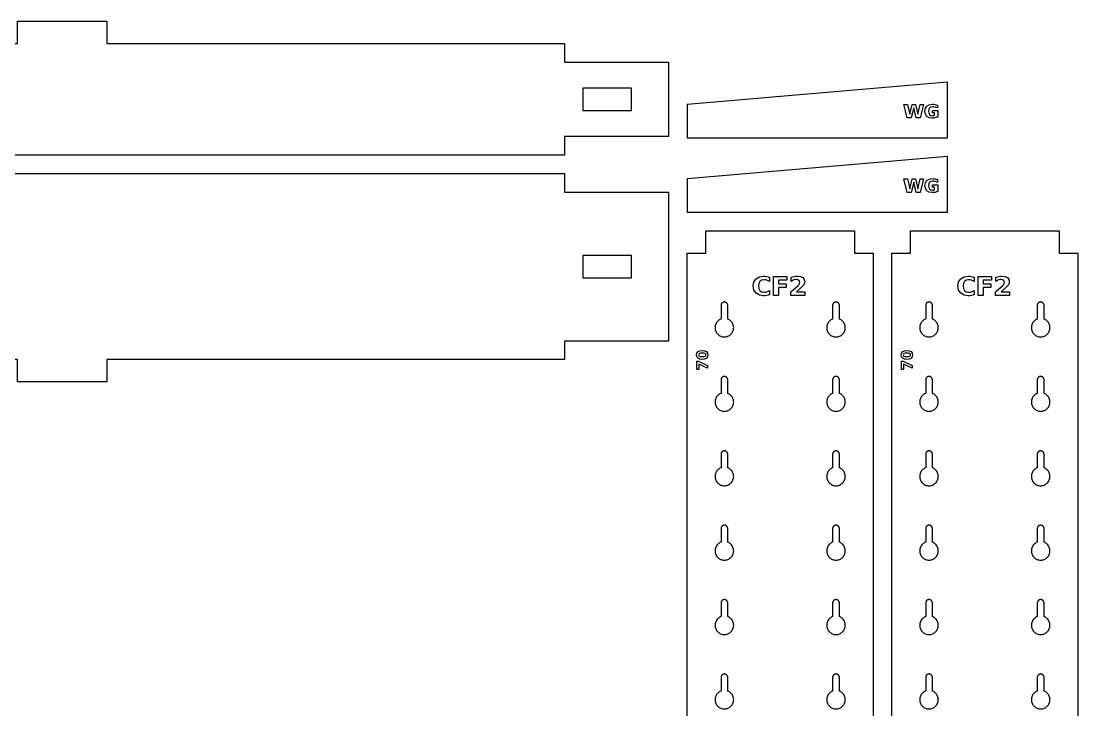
# Model space of a CAD drawing. Header units: millimetres. Extents: x 12 to 580, y 12 to 385.
# Drawn here: x 296.5 to 580.5, y 199.8 to 384.9 of the extents above; entities that cross this region are included whole.
import ezdxf

# ---------------------------------------------------------------- set-up
doc = ezdxf.new("R2010")
doc.units = ezdxf.units.MM
doc.layers.add('CUT', color=1, linetype='Continuous')
doc.layers.add('ENGRAVE', color=5, linetype='Continuous')

msp = doc.modelspace()

# ---------------------------------------------------------------- linework, layer by layer
at = {"layer": 'CUT', "color": 1}
for points in [[(75.5, 384.9), (99.5, 384.9), (99.5, 378.9), (185.5, 378.9), (185.5, 384.9), (209.5, 384.9), (209.5, 378.9), (295.5, 378.9), (295.5, 384.9), (319.5, 384.9), (319.5, 378.9), (442.5, 378.9), (442.5, 373.9), (470.5, 373.9), (470.5, 353.9), (442.5, 353.9), (442.5, 348.9), (12.5, 348.9), (12.5, 359.55), (19.93, 357.15), (19.93, 370.65), (12.5, 368.25), (12.5, 378.9), (75.5, 378.9)], [(447.5, 366.9), (447.5, 360.9), (460.5, 360.9), (460.5, 366.9)], [(475.5, 353.5), (545.5, 353.5), (545.5, 368.5), (475.5, 362.5)], [(475.5, 333.5), (545.5, 333.5), (545.5, 348.5), (475.5, 342.5)], [(442.5, 338.9), (470.5, 338.9), (470.5, 298.9), (442.5, 298.9), (442.5, 293.9), (319.5, 293.9), (319.5, 287.9), (295.5, 287.9), (295.5, 293.9), (209.5, 293.9), (209.5, 287.9), (185.5, 287.9), (185.5, 293.9), (99.5, 293.9), (99.5, 287.9), (75.5, 287.9), (75.5, 293.9), (12.5, 293.9), (12.5, 311.76), (24.88, 307.65), (24.88, 330.15), (12.5, 326.04), (12.5, 343.9), (442.5, 343.9)], [(480.5, 322.5), (480.5, 328.5), (520.5, 328.5), (520.5, 322.5), (525.5, 322.5), (525.5, 12.5), (506.24, 12.5), (509.5, 22.4), (491.5, 22.4), (494.76, 12.5), (475.5, 12.5), (475.5, 322.5)], [(535.5, 322.5), (535.5, 328.5), (575.5, 328.5), (575.5, 322.5), (580.5, 322.5), (580.5, 12.5), (561.24, 12.5), (564.5, 22.4), (546.5, 22.4), (549.76, 12.5), (530.5, 12.5), (530.5, 322.5)], [(447.5, 321.9), (447.5, 315.9), (460.5, 315.9), (460.5, 321.9)], [(487.27, 304.27), (487.09, 304.43), (486.89, 304.58), (486.68, 304.7), (486.46, 304.81), (486.4, 304.83), (486.4, 308.5), (486.4, 308.59), (486.38, 308.68), (486.36, 308.76), (486.33, 308.84), (486.29, 308.92), (486.25, 309), (486.2, 309.07), (486.14, 309.14), (486.07, 309.2), (486, 309.25), (485.92, 309.29), (485.84, 309.33), (485.76, 309.36), (485.68, 309.38), (485.59, 309.4), (485.5, 309.4), (485.41, 309.4), (485.32, 309.38), (485.24, 309.36), (485.16, 309.33), (485.08, 309.29), (485, 309.25), (484.93, 309.2), (484.86, 309.14), (484.8, 309.07), (484.75, 309), (484.71, 308.92), (484.67, 308.84), (484.64, 308.76), (484.62, 308.68), (484.6, 308.59), (484.6, 308.5), (484.6, 304.83), (484.54, 304.81), (484.32, 304.7), (484.11, 304.58), (483.91, 304.43), (483.73, 304.27), (483.57, 304.09), (483.42, 303.89), (483.3, 303.68), (483.19, 303.46), (483.11, 303.23), (483.05, 302.99), (483.01, 302.75), (483, 302.5), (483.01, 302.25), (483.05, 302.01), (483.11, 301.77), (483.19, 301.54), (483.3, 301.32), (483.42, 301.11), (483.57, 300.91), (483.73, 300.73), (483.91, 300.57), (484.11, 300.42), (484.32, 300.3), (484.54, 300.19), (484.77, 300.11), (485.01, 300.05), (485.25, 300.01), (485.5, 300), (485.75, 300.01), (485.99, 300.05), (486.23, 300.11), (486.46, 300.19), (486.68, 300.3), (486.89, 300.42), (487.09, 300.57), (487.27, 300.73), (487.43, 300.91), (487.58, 301.11), (487.7, 301.32), (487.81, 301.54), (487.89, 301.77), (487.95, 302.01), (487.99, 302.25), (488, 302.5), (487.99, 302.75), (487.95, 302.99), (487.89, 303.23), (487.81, 303.46), (487.7, 303.68), (487.58, 303.89), (487.43, 304.09)], [(517.09, 304.43), (516.89, 304.58), (516.68, 304.7), (516.46, 304.81), (516.4, 304.83), (516.4, 308.5), (516.4, 308.59), (516.38, 308.68), (516.36, 308.76), (516.33, 308.84), (516.29, 308.92), (516.25, 309), (516.2, 309.07), (516.14, 309.14), (516.07, 309.2), (516, 309.25), (515.92, 309.29), (515.84, 309.33), (515.76, 309.36), (515.68, 309.38), (515.59, 309.4), (515.5, 309.4), (515.41, 309.4), (515.32, 309.38), (515.24, 309.36), (515.16, 309.33), (515.08, 309.29), (515, 309.25), (514.93, 309.2), (514.86, 309.14), (514.8, 309.07), (514.75, 309), (514.71, 308.92), (514.67, 308.84), (514.64, 308.76), (514.62, 308.68), (514.6, 308.59), (514.6, 308.5), (514.6, 304.83), (514.54, 304.81), (514.32, 304.7), (514.11, 304.58), (513.91, 304.43), (513.73, 304.27), (513.57, 304.09), (513.42, 303.89), (513.3, 303.68), (513.19, 303.46), (513.11, 303.23), (513.05, 302.99), (513.01, 302.75), (513, 302.5), (513.01, 302.25), (513.05, 302.01), (513.11, 301.77), (513.19, 301.54), (513.3, 301.32), (513.42, 301.11), (513.57, 300.91), (513.73, 300.73), (513.91, 300.57), (514.11, 300.42), (514.32, 300.3), (514.54, 300.19), (514.77, 300.11), (515.01, 300.05), (515.25, 300.01), (515.5, 300), (515.75, 300.01), (515.99, 300.05), (516.23, 300.11), (516.46, 300.19), (516.68, 300.3), (516.89, 300.42), (517.09, 300.57), (517.27, 300.73), (517.43, 300.91), (517.58, 301.11), (517.7, 301.32), (517.81, 301.54), (517.89, 301.77), (517.95, 302.01), (517.99, 302.25), (518, 302.5), (517.99, 302.75), (517.95, 302.99), (517.89, 303.23), (517.81, 303.46), (517.7, 303.68), (517.58, 303.89), (517.43, 304.09), (517.27, 304.27)], [(542.27, 304.27), (542.09, 304.43), (541.89, 304.58), (541.68, 304.7), (541.46, 304.81), (541.4, 304.83), (541.4, 308.5), (541.4, 308.59), (541.38, 308.68), (541.36, 308.76), (541.33, 308.84), (541.29, 308.92), (541.25, 309), (541.2, 309.07), (541.14, 309.14), (541.07, 309.2), (541, 309.25), (540.92, 309.29), (540.84, 309.33), (540.76, 309.36), (540.68, 309.38), (540.59, 309.4), (540.5, 309.4), (540.41, 309.4), (540.32, 309.38), (540.24, 309.36), (540.16, 309.33), (540.08, 309.29), (540, 309.25), (539.93, 309.2), (539.86, 309.14), (539.8, 309.07), (539.75, 309), (539.71, 308.92), (539.67, 308.84), (539.64, 308.76), (539.62, 308.68), (539.6, 308.59), (539.6, 308.5), (539.6, 304.83), (539.54, 304.81), (539.32, 304.7), (539.11, 304.58), (538.91, 304.43), (538.73, 304.27), (538.57, 304.09), (538.42, 303.89), (538.3, 303.68), (538.19, 303.46), (538.11, 303.23), (538.05, 302.99), (538.01, 302.75), (538, 302.5), (538.01, 302.25), (538.05, 302.01), (538.11, 301.77), (538.19, 301.54), (538.3, 301.32), (538.42, 301.11), (538.57, 300.91), (538.73, 300.73), (538.91, 300.57), (539.11, 300.42), (539.32, 300.3), (539.54, 300.19), (539.77, 300.11), (540.01, 300.05), (540.25, 300.01), (540.5, 300), (540.75, 300.01), (540.99, 300.05), (541.23, 300.11), (541.46, 300.19), (541.68, 300.3), (541.89, 300.42), (542.09, 300.57), (542.27, 300.73), (542.43, 300.91), (542.58, 301.11), (542.7, 301.32), (542.81, 301.54), (542.89, 301.77), (542.95, 302.01), (542.99, 302.25), (543, 302.5), (542.99, 302.75), (542.95, 302.99), (542.89, 303.23), (542.81, 303.46), (542.7, 303.68), (542.58, 303.89), (542.43, 304.09)], [(572.09, 304.43), (571.89, 304.58), (571.68, 304.7), (571.46, 304.81), (571.4, 304.83), (571.4, 308.5), (571.4, 308.59), (571.38, 308.68), (571.36, 308.76), (571.33, 308.84), (571.29, 308.92), (571.25, 309), (571.2, 309.07), (571.14, 309.14), (571.07, 309.2), (571, 309.25), (570.92, 309.29), (570.84, 309.33), (570.76, 309.36), (570.68, 309.38), (570.59, 309.4), (570.5, 309.4), (570.41, 309.4), (570.32, 309.38), (570.24, 309.36), (570.16, 309.33), (570.08, 309.29), (570, 309.25), (569.93, 309.2), (569.86, 309.14), (569.8, 309.07), (569.75, 309), (569.71, 308.92), (569.67, 308.84), (569.64, 308.76), (569.62, 308.68), (569.6, 308.59), (569.6, 308.5), (569.6, 304.83), (569.54, 304.81), (569.32, 304.7), (569.11, 304.58), (568.91, 304.43), (568.73, 304.27), (568.57, 304.09), (568.42, 303.89), (568.3, 303.68), (568.19, 303.46), (568.11, 303.23), (568.05, 302.99), (568.01, 302.75), (568, 302.5), (568.01, 302.25), (568.05, 302.01), (568.11, 301.77), (568.19, 301.54), (568.3, 301.32), (568.42, 301.11), (568.57, 300.91), (568.73, 300.73), (568.91, 300.57), (569.11, 300.42), (569.32, 300.3), (569.54, 300.19), (569.77, 300.11), (570.01, 300.05), (570.25, 300.01), (570.5, 300), (570.75, 300.01), (570.99, 300.05), (571.23, 300.11), (571.46, 300.19), (571.68, 300.3), (571.89, 300.42), (572.09, 300.57), (572.27, 300.73), (572.43, 300.91), (572.58, 301.11), (572.7, 301.32), (572.81, 301.54), (572.89, 301.77), (572.95, 302.01), (572.99, 302.25), (573, 302.5), (572.99, 302.75), (572.95, 302.99), (572.89, 303.23), (572.81, 303.46), (572.7, 303.68), (572.58, 303.89), (572.43, 304.09), (572.27, 304.27)], [(487.09, 284.43), (486.89, 284.58), (486.68, 284.7), (486.46, 284.81), (486.4, 284.83), (486.4, 288.5), (486.4, 288.59), (486.38, 288.68), (486.36, 288.76), (486.33, 288.84), (486.29, 288.92), (486.25, 289), (486.2, 289.07), (486.14, 289.14), (486.07, 289.2), (486, 289.25), (485.92, 289.29), (485.84, 289.33), (485.76, 289.36), (485.68, 289.38), (485.59, 289.4), (485.5, 289.4), (485.41, 289.4), (485.32, 289.38), (485.24, 289.36), (485.16, 289.33), (485.08, 289.29), (485, 289.25), (484.93, 289.2), (484.86, 289.14), (484.8, 289.07), (484.75, 289), (484.71, 288.92), (484.67, 288.84), (484.64, 288.76), (484.62, 288.68), (484.6, 288.59), (484.6, 288.5), (484.6, 284.83), (484.54, 284.81), (484.32, 284.7), (484.11, 284.58), (483.91, 284.43), (483.73, 284.27), (483.57, 284.09), (483.42, 283.89), (483.3, 283.68), (483.19, 283.46), (483.11, 283.23), (483.05, 282.99), (483.01, 282.75), (483, 282.5), (483.01, 282.25), (483.05, 282.01), (483.11, 281.77), (483.19, 281.54), (483.3, 281.32), (483.42, 281.11), (483.57, 280.91), (483.73, 280.73), (483.91, 280.57), (484.11, 280.42), (484.32, 280.3), (484.54, 280.19), (484.77, 280.11), (485.01, 280.05), (485.25, 280.01), (485.5, 280), (485.75, 280.01), (485.99, 280.05), (486.23, 280.11), (486.46, 280.19), (486.68, 280.3), (486.89, 280.42), (487.09, 280.57), (487.27, 280.73), (487.43, 280.91), (487.58, 281.11), (487.7, 281.32), (487.81, 281.54), (487.89, 281.77), (487.95, 282.01), (487.99, 282.25), (488, 282.5), (487.99, 282.75), (487.95, 282.99), (487.89, 283.23), (487.81, 283.46), (487.7, 283.68), (487.58, 283.89), (487.43, 284.09), (487.27, 284.27)], [(517.09, 284.43), (516.89, 284.58), (516.68, 284.7), (516.46, 284.81), (516.4, 284.83), (516.4, 288.5), (516.4, 288.59), (516.38, 288.68), (516.36, 288.76), (516.33, 288.84), (516.29, 288.92), (516.25, 289), (516.2, 289.07), (516.14, 289.14), (516.07, 289.2), (516, 289.25), (515.92, 289.29), (515.84, 289.33), (515.76, 289.36), (515.68, 289.38), (515.59, 289.4), (515.5, 289.4), (515.41, 289.4), (515.32, 289.38), (515.24, 289.36), (515.16, 289.33), (515.08, 289.29), (515, 289.25), (514.93, 289.2), (514.86, 289.14), (514.8, 289.07), (514.75, 289), (514.71, 288.92), (514.67, 288.84), (514.64, 288.76), (514.62, 288.68), (514.6, 288.59), (514.6, 288.5), (514.6, 284.83), (514.54, 284.81), (514.32, 284.7), (514.11, 284.58), (513.91, 284.43), (513.73, 284.27), (513.57, 284.09), (513.42, 283.89), (513.3, 283.68), (513.19, 283.46), (513.11, 283.23), (513.05, 282.99), (513.01, 282.75), (513, 282.5), (513.01, 282.25), (513.05, 282.01), (513.11, 281.77), (513.19, 281.54), (513.3, 281.32), (513.42, 281.11), (513.57, 280.91), (513.73, 280.73), (513.91, 280.57), (514.11, 280.42), (514.32, 280.3), (514.54, 280.19), (514.77, 280.11), (515.01, 280.05), (515.25, 280.01), (515.5, 280), (515.75, 280.01), (515.99, 280.05), (516.23, 280.11), (516.46, 280.19), (516.68, 280.3), (516.89, 280.42), (517.09, 280.57), (517.27, 280.73), (517.43, 280.91), (517.58, 281.11), (517.7, 281.32), (517.81, 281.54), (517.89, 281.77), (517.95, 282.01), (517.99, 282.25), (518, 282.5), (517.99, 282.75), (517.95, 282.99), (517.89, 283.23), (517.81, 283.46), (517.7, 283.68), (517.58, 283.89), (517.43, 284.09), (517.27, 284.27)], [(542.09, 284.43), (541.89, 284.58), (541.68, 284.7), (541.46, 284.81), (541.4, 284.83), (541.4, 288.5), (541.4, 288.59), (541.38, 288.68), (541.36, 288.76), (541.33, 288.84), (541.29, 288.92), (541.25, 289), (541.2, 289.07), (541.14, 289.14), (541.07, 289.2), (541, 289.25), (540.92, 289.29), (540.84, 289.33), (540.76, 289.36), (540.68, 289.38), (540.59, 289.4), (540.5, 289.4), (540.41, 289.4), (540.32, 289.38), (540.24, 289.36), (540.16, 289.33), (540.08, 289.29), (540, 289.25), (539.93, 289.2), (539.86, 289.14), (539.8, 289.07), (539.75, 289), (539.71, 288.92), (539.67, 288.84), (539.64, 288.76), (539.62, 288.68), (539.6, 288.59), (539.6, 288.5), (539.6, 284.83), (539.54, 284.81), (539.32, 284.7), (539.11, 284.58), (538.91, 284.43), (538.73, 284.27), (538.57, 284.09), (538.42, 283.89), (538.3, 283.68), (538.19, 283.46), (538.11, 283.23), (538.05, 282.99), (538.01, 282.75), (538, 282.5), (538.01, 282.25), (538.05, 282.01), (538.11, 281.77), (538.19, 281.54), (538.3, 281.32), (538.42, 281.11), (538.57, 280.91), (538.73, 280.73), (538.91, 280.57), (539.11, 280.42), (539.32, 280.3), (539.54, 280.19), (539.77, 280.11), (540.01, 280.05), (540.25, 280.01), (540.5, 280), (540.75, 280.01), (540.99, 280.05), (541.23, 280.11), (541.46, 280.19), (541.68, 280.3), (541.89, 280.42), (542.09, 280.57), (542.27, 280.73), (542.43, 280.91), (542.58, 281.11), (542.7, 281.32), (542.81, 281.54), (542.89, 281.77), (542.95, 282.01), (542.99, 282.25), (543, 282.5), (542.99, 282.75), (542.95, 282.99), (542.89, 283.23), (542.81, 283.46), (542.7, 283.68), (542.58, 283.89), (542.43, 284.09), (542.27, 284.27)], [(572.09, 284.43), (571.89, 284.58), (571.68, 284.7), (571.46, 284.81), (571.4, 284.83), (571.4, 288.5), (571.4, 288.59), (571.38, 288.68), (571.36, 288.76), (571.33, 288.84), (571.29, 288.92), (571.25, 289), (571.2, 289.07), (571.14, 289.14), (571.07, 289.2), (571, 289.25), (570.92, 289.29), (570.84, 289.33), (570.76, 289.36), (570.68, 289.38), (570.59, 289.4), (570.5, 289.4), (570.41, 289.4), (570.32, 289.38), (570.24, 289.36), (570.16, 289.33), (570.08, 289.29), (570, 289.25), (569.93, 289.2), (569.86, 289.14), (569.8, 289.07), (569.75, 289), (569.71, 288.92), (569.67, 288.84), (569.64, 288.76), (569.62, 288.68), (569.6, 288.59), (569.6, 288.5), (569.6, 284.83), (569.54, 284.81), (569.32, 284.7), (569.11, 284.58), (568.91, 284.43), (568.73, 284.27), (568.57, 284.09), (568.42, 283.89), (568.3, 283.68), (568.19, 283.46), (568.11, 283.23), (568.05, 282.99), (568.01, 282.75), (568, 282.5), (568.01, 282.25), (568.05, 282.01), (568.11, 281.77), (568.19, 281.54), (568.3, 281.32), (568.42, 281.11), (568.57, 280.91), (568.73, 280.73), (568.91, 280.57), (569.11, 280.42), (569.32, 280.3), (569.54, 280.19), (569.77, 280.11), (570.01, 280.05), (570.25, 280.01), (570.5, 280), (570.75, 280.01), (570.99, 280.05), (571.23, 280.11), (571.46, 280.19), (571.68, 280.3), (571.89, 280.42), (572.09, 280.57), (572.27, 280.73), (572.43, 280.91), (572.58, 281.11), (572.7, 281.32), (572.81, 281.54), (572.89, 281.77), (572.95, 282.01), (572.99, 282.25), (573, 282.5), (572.99, 282.75), (572.95, 282.99), (572.89, 283.23), (572.81, 283.46), (572.7, 283.68), (572.58, 283.89), (572.43, 284.09), (572.27, 284.27)], [(487.09, 264.43), (486.89, 264.58), (486.68, 264.7), (486.46, 264.81), (486.4, 264.83), (486.4, 268.5), (486.4, 268.59), (486.38, 268.68), (486.36, 268.76), (486.33, 268.84), (486.29, 268.92), (486.25, 269), (486.2, 269.07), (486.14, 269.14), (486.07, 269.2), (486, 269.25), (485.92, 269.29), (485.84, 269.33), (485.76, 269.36), (485.68, 269.38), (485.59, 269.4), (485.5, 269.4), (485.41, 269.4), (485.32, 269.38), (485.24, 269.36), (485.16, 269.33), (485.08, 269.29), (485, 269.25), (484.93, 269.2), (484.86, 269.14), (484.8, 269.07), (484.75, 269), (484.71, 268.92), (484.67, 268.84), (484.64, 268.76), (484.62, 268.68), (484.6, 268.59), (484.6, 268.5), (484.6, 264.83), (484.54, 264.81), (484.32, 264.7), (484.11, 264.58), (483.91, 264.43), (483.73, 264.27), (483.57, 264.09), (483.42, 263.89), (483.3, 263.68), (483.19, 263.46), (483.11, 263.23), (483.05, 262.99), (483.01, 262.75), (483, 262.5), (483.01, 262.25), (483.05, 262.01), (483.11, 261.77), (483.19, 261.54), (483.3, 261.32), (483.42, 261.11), (483.57, 260.91), (483.73, 260.73), (483.91, 260.57), (484.11, 260.42), (484.32, 260.3), (484.54, 260.19), (484.77, 260.11), (485.01, 260.05), (485.25, 260.01), (485.5, 260), (485.75, 260.01), (485.99, 260.05), (486.23, 260.11), (486.46, 260.19), (486.68, 260.3), (486.89, 260.42), (487.09, 260.57), (487.27, 260.73), (487.43, 260.91), (487.58, 261.11), (487.7, 261.32), (487.81, 261.54), (487.89, 261.77), (487.95, 262.01), (487.99, 262.25), (488, 262.5), (487.99, 262.75), (487.95, 262.99), (487.89, 263.23), (487.81, 263.46), (487.7, 263.68), (487.58, 263.89), (487.43, 264.09), (487.27, 264.27)], [(517.27, 264.27), (517.09, 264.43), (516.89, 264.58), (516.68, 264.7), (516.46, 264.81), (516.4, 264.83), (516.4, 268.5), (516.4, 268.59), (516.38, 268.68), (516.36, 268.76), (516.33, 268.84), (516.29, 268.92), (516.25, 269), (516.2, 269.07), (516.14, 269.14), (516.07, 269.2), (516, 269.25), (515.92, 269.29), (515.84, 269.33), (515.76, 269.36), (515.68, 269.38), (515.59, 269.4), (515.5, 269.4), (515.41, 269.4), (515.32, 269.38), (515.24, 269.36), (515.16, 269.33), (515.08, 269.29), (515, 269.25), (514.93, 269.2), (514.86, 269.14), (514.8, 269.07), (514.75, 269), (514.71, 268.92), (514.67, 268.84), (514.64, 268.76), (514.62, 268.68), (514.6, 268.59), (514.6, 268.5), (514.6, 264.83), (514.54, 264.81), (514.32, 264.7), (514.11, 264.58), (513.91, 264.43), (513.73, 264.27), (513.57, 264.09), (513.42, 263.89), (513.3, 263.68), (513.19, 263.46), (513.11, 263.23), (513.05, 262.99), (513.01, 262.75), (513, 262.5), (513.01, 262.25), (513.05, 262.01), (513.11, 261.77), (513.19, 261.54), (513.3, 261.32), (513.42, 261.11), (513.57, 260.91), (513.73, 260.73), (513.91, 260.57), (514.11, 260.42), (514.32, 260.3), (514.54, 260.19), (514.77, 260.11), (515.01, 260.05), (515.25, 260.01), (515.5, 260), (515.75, 260.01), (515.99, 260.05), (516.23, 260.11), (516.46, 260.19), (516.68, 260.3), (516.89, 260.42), (517.09, 260.57), (517.27, 260.73), (517.43, 260.91), (517.58, 261.11), (517.7, 261.32), (517.81, 261.54), (517.89, 261.77), (517.95, 262.01), (517.99, 262.25), (518, 262.5), (517.99, 262.75), (517.95, 262.99), (517.89, 263.23), (517.81, 263.46), (517.7, 263.68), (517.58, 263.89), (517.43, 264.09)], [(542.09, 264.43), (541.89, 264.58), (541.68, 264.7), (541.46, 264.81), (541.4, 264.83), (541.4, 268.5), (541.4, 268.59), (541.38, 268.68), (541.36, 268.76), (541.33, 268.84), (541.29, 268.92), (541.25, 269), (541.2, 269.07), (541.14, 269.14), (541.07, 269.2), (541, 269.25), (540.92, 269.29), (540.84, 269.33), (540.76, 269.36), (540.68, 269.38), (540.59, 269.4), (540.5, 269.4), (540.41, 269.4), (540.32, 269.38), (540.24, 269.36), (540.16, 269.33), (540.08, 269.29), (540, 269.25), (539.93, 269.2), (539.86, 269.14), (539.8, 269.07), (539.75, 269), (539.71, 268.92), (539.67, 268.84), (539.64, 268.76), (539.62, 268.68), (539.6, 268.59), (539.6, 268.5), (539.6, 264.83), (539.54, 264.81), (539.32, 264.7), (539.11, 264.58), (538.91, 264.43), (538.73, 264.27), (538.57, 264.09), (538.42, 263.89), (538.3, 263.68), (538.19, 263.46), (538.11, 263.23), (538.05, 262.99), (538.01, 262.75), (538, 262.5), (538.01, 262.25), (538.05, 262.01), (538.11, 261.77), (538.19, 261.54), (538.3, 261.32), (538.42, 261.11), (538.57, 260.91), (538.73, 260.73), (538.91, 260.57), (539.11, 260.42), (539.32, 260.3), (539.54, 260.19), (539.77, 260.11), (540.01, 260.05), (540.25, 260.01), (540.5, 260), (540.75, 260.01), (540.99, 260.05), (541.23, 260.11), (541.46, 260.19), (541.68, 260.3), (541.89, 260.42), (542.09, 260.57), (542.27, 260.73), (542.43, 260.91), (542.58, 261.11), (542.7, 261.32), (542.81, 261.54), (542.89, 261.77), (542.95, 262.01), (542.99, 262.25), (543, 262.5), (542.99, 262.75), (542.95, 262.99), (542.89, 263.23), (542.81, 263.46), (542.7, 263.68), (542.58, 263.89), (542.43, 264.09), (542.27, 264.27)], [(572.27, 264.27), (572.09, 264.43), (571.89, 264.58), (571.68, 264.7), (571.46, 264.81), (571.4, 264.83), (571.4, 268.5), (571.4, 268.59), (571.38, 268.68), (571.36, 268.76), (571.33, 268.84), (571.29, 268.92), (571.25, 269), (571.2, 269.07), (571.14, 269.14), (571.07, 269.2), (571, 269.25), (570.92, 269.29), (570.84, 269.33), (570.76, 269.36), (570.68, 269.38), (570.59, 269.4), (570.5, 269.4), (570.41, 269.4), (570.32, 269.38), (570.24, 269.36), (570.16, 269.33), (570.08, 269.29), (570, 269.25), (569.93, 269.2), (569.86, 269.14), (569.8, 269.07), (569.75, 269), (569.71, 268.92), (569.67, 268.84), (569.64, 268.76), (569.62, 268.68), (569.6, 268.59), (569.6, 268.5), (569.6, 264.83), (569.54, 264.81), (569.32, 264.7), (569.11, 264.58), (568.91, 264.43), (568.73, 264.27), (568.57, 264.09), (568.42, 263.89), (568.3, 263.68), (568.19, 263.46), (568.11, 263.23), (568.05, 262.99), (568.01, 262.75), (568, 262.5), (568.01, 262.25), (568.05, 262.01), (568.11, 261.77), (568.19, 261.54), (568.3, 261.32), (568.42, 261.11), (568.57, 260.91), (568.73, 260.73), (568.91, 260.57), (569.11, 260.42), (569.32, 260.3), (569.54, 260.19), (569.77, 260.11), (570.01, 260.05), (570.25, 260.01), (570.5, 260), (570.75, 260.01), (570.99, 260.05), (571.23, 260.11), (571.46, 260.19), (571.68, 260.3), (571.89, 260.42), (572.09, 260.57), (572.27, 260.73), (572.43, 260.91), (572.58, 261.11), (572.7, 261.32), (572.81, 261.54), (572.89, 261.77), (572.95, 262.01), (572.99, 262.25), (573, 262.5), (572.99, 262.75), (572.95, 262.99), (572.89, 263.23), (572.81, 263.46), (572.7, 263.68), (572.58, 263.89), (572.43, 264.09)], [(487.27, 244.27), (487.09, 244.43), (486.89, 244.58), (486.68, 244.7), (486.46, 244.81), (486.4, 244.83), (486.4, 248.5), (486.4, 248.59), (486.38, 248.68), (486.36, 248.76), (486.33, 248.84), (486.29, 248.92), (486.25, 249), (486.2, 249.07), (486.14, 249.14), (486.07, 249.2), (486, 249.25), (485.92, 249.29), (485.84, 249.33), (485.76, 249.36), (485.68, 249.38), (485.59, 249.4), (485.5, 249.4), (485.41, 249.4), (485.32, 249.38), (485.24, 249.36), (485.16, 249.33), (485.08, 249.29), (485, 249.25), (484.93, 249.2), (484.86, 249.14), (484.8, 249.07), (484.75, 249), (484.71, 248.92), (484.67, 248.84), (484.64, 248.76), (484.62, 248.68), (484.6, 248.59), (484.6, 248.5), (484.6, 244.83), (484.54, 244.81), (484.32, 244.7), (484.11, 244.58), (483.91, 244.43), (483.73, 244.27), (483.57, 244.09), (483.42, 243.89), (483.3, 243.68), (483.19, 243.46), (483.11, 243.23), (483.05, 242.99), (483.01, 242.75), (483, 242.5), (483.01, 242.25), (483.05, 242.01), (483.11, 241.77), (483.19, 241.54), (483.3, 241.32), (483.42, 241.11), (483.57, 240.91), (483.73, 240.73), (483.91, 240.57), (484.11, 240.42), (484.32, 240.3), (484.54, 240.19), (484.77, 240.11), (485.01, 240.05), (485.25, 240.01), (485.5, 240), (485.75, 240.01), (485.99, 240.05), (486.23, 240.11), (486.46, 240.19), (486.68, 240.3), (486.89, 240.42), (487.09, 240.57), (487.27, 240.73), (487.43, 240.91), (487.58, 241.11), (487.7, 241.32), (487.81, 241.54), (487.89, 241.77), (487.95, 242.01), (487.99, 242.25), (488, 242.5), (487.99, 242.75), (487.95, 242.99), (487.89, 243.23), (487.81, 243.46), (487.7, 243.68), (487.58, 243.89), (487.43, 244.09)], [(517.27, 244.27), (517.09, 244.43), (516.89, 244.58), (516.68, 244.7), (516.46, 244.81), (516.4, 244.83), (516.4, 248.5), (516.4, 248.59), (516.38, 248.68), (516.36, 248.76), (516.33, 248.84), (516.29, 248.92), (516.25, 249), (516.2, 249.07), (516.14, 249.14), (516.07, 249.2), (516, 249.25), (515.92, 249.29), (515.84, 249.33), (515.76, 249.36), (515.68, 249.38), (515.59, 249.4), (515.5, 249.4), (515.41, 249.4), (515.32, 249.38), (515.24, 249.36), (515.16, 249.33), (515.08, 249.29), (515, 249.25), (514.93, 249.2), (514.86, 249.14), (514.8, 249.07), (514.75, 249), (514.71, 248.92), (514.67, 248.84), (514.64, 248.76), (514.62, 248.68), (514.6, 248.59), (514.6, 248.5), (514.6, 244.83), (514.54, 244.81), (514.32, 244.7), (514.11, 244.58), (513.91, 244.43), (513.73, 244.27), (513.57, 244.09), (513.42, 243.89), (513.3, 243.68), (513.19, 243.46), (513.11, 243.23), (513.05, 242.99), (513.01, 242.75), (513, 242.5), (513.01, 242.25), (513.05, 242.01), (513.11, 241.77), (513.19, 241.54), (513.3, 241.32), (513.42, 241.11), (513.57, 240.91), (513.73, 240.73), (513.91, 240.57), (514.11, 240.42), (514.32, 240.3), (514.54, 240.19), (514.77, 240.11), (515.01, 240.05), (515.25, 240.01), (515.5, 240), (515.75, 240.01), (515.99, 240.05), (516.23, 240.11), (516.46, 240.19), (516.68, 240.3), (516.89, 240.42), (517.09, 240.57), (517.27, 240.73), (517.43, 240.91), (517.58, 241.11), (517.7, 241.32), (517.81, 241.54), (517.89, 241.77), (517.95, 242.01), (517.99, 242.25), (518, 242.5), (517.99, 242.75), (517.95, 242.99), (517.89, 243.23), (517.81, 243.46), (517.7, 243.68), (517.58, 243.89), (517.43, 244.09)], [(542.27, 244.27), (542.09, 244.43), (541.89, 244.58), (541.68, 244.7), (541.46, 244.81), (541.4, 244.83), (541.4, 248.5), (541.4, 248.59), (541.38, 248.68), (541.36, 248.76), (541.33, 248.84), (541.29, 248.92), (541.25, 249), (541.2, 249.07), (541.14, 249.14), (541.07, 249.2), (541, 249.25), (540.92, 249.29), (540.84, 249.33), (540.76, 249.36), (540.68, 249.38), (540.59, 249.4), (540.5, 249.4), (540.41, 249.4), (540.32, 249.38), (540.24, 249.36), (540.16, 249.33), (540.08, 249.29), (540, 249.25), (539.93, 249.2), (539.86, 249.14), (539.8, 249.07), (539.75, 249), (539.71, 248.92), (539.67, 248.84), (539.64, 248.76), (539.62, 248.68), (539.6, 248.59), (539.6, 248.5), (539.6, 244.83), (539.54, 244.81), (539.32, 244.7), (539.11, 244.58), (538.91, 244.43), (538.73, 244.27), (538.57, 244.09), (538.42, 243.89), (538.3, 243.68), (538.19, 243.46), (538.11, 243.23), (538.05, 242.99), (538.01, 242.75), (538, 242.5), (538.01, 242.25), (538.05, 242.01), (538.11, 241.77), (538.19, 241.54), (538.3, 241.32), (538.42, 241.11), (538.57, 240.91), (538.73, 240.73), (538.91, 240.57), (539.11, 240.42), (539.32, 240.3), (539.54, 240.19), (539.77, 240.11), (540.01, 240.05), (540.25, 240.01), (540.5, 240), (540.75, 240.01), (540.99, 240.05), (541.23, 240.11), (541.46, 240.19), (541.68, 240.3), (541.89, 240.42), (542.09, 240.57), (542.27, 240.73), (542.43, 240.91), (542.58, 241.11), (542.7, 241.32), (542.81, 241.54), (542.89, 241.77), (542.95, 242.01), (542.99, 242.25), (543, 242.5), (542.99, 242.75), (542.95, 242.99), (542.89, 243.23), (542.81, 243.46), (542.7, 243.68), (542.58, 243.89), (542.43, 244.09)], [(572.27, 244.27), (572.09, 244.43), (571.89, 244.58), (571.68, 244.7), (571.46, 244.81), (571.4, 244.83), (571.4, 248.5), (571.4, 248.59), (571.38, 248.68), (571.36, 248.76), (571.33, 248.84), (571.29, 248.92), (571.25, 249), (571.2, 249.07), (571.14, 249.14), (571.07, 249.2), (571, 249.25), (570.92, 249.29), (570.84, 249.33), (570.76, 249.36), (570.68, 249.38), (570.59, 249.4), (570.5, 249.4), (570.41, 249.4), (570.32, 249.38), (570.24, 249.36), (570.16, 249.33), (570.08, 249.29), (570, 249.25), (569.93, 249.2), (569.86, 249.14), (569.8, 249.07), (569.75, 249), (569.71, 248.92), (569.67, 248.84), (569.64, 248.76), (569.62, 248.68), (569.6, 248.59), (569.6, 248.5), (569.6, 244.83), (569.54, 244.81), (569.32, 244.7), (569.11, 244.58), (568.91, 244.43), (568.73, 244.27), (568.57, 244.09), (568.42, 243.89), (568.3, 243.68), (568.19, 243.46), (568.11, 243.23), (568.05, 242.99), (568.01, 242.75), (568, 242.5), (568.01, 242.25), (568.05, 242.01), (568.11, 241.77), (568.19, 241.54), (568.3, 241.32), (568.42, 241.11), (568.57, 240.91), (568.73, 240.73), (568.91, 240.57), (569.11, 240.42), (569.32, 240.3), (569.54, 240.19), (569.77, 240.11), (570.01, 240.05), (570.25, 240.01), (570.5, 240), (570.75, 240.01), (570.99, 240.05), (571.23, 240.11), (571.46, 240.19), (571.68, 240.3), (571.89, 240.42), (572.09, 240.57), (572.27, 240.73), (572.43, 240.91), (572.58, 241.11), (572.7, 241.32), (572.81, 241.54), (572.89, 241.77), (572.95, 242.01), (572.99, 242.25), (573, 242.5), (572.99, 242.75), (572.95, 242.99), (572.89, 243.23), (572.81, 243.46), (572.7, 243.68), (572.58, 243.89), (572.43, 244.09)], [(487.09, 224.43), (486.89, 224.58), (486.68, 224.7), (486.46, 224.81), (486.4, 224.83), (486.4, 228.5), (486.4, 228.59), (486.38, 228.68), (486.36, 228.76), (486.33, 228.84), (486.29, 228.92), (486.25, 229), (486.2, 229.07), (486.14, 229.14), (486.07, 229.2), (486, 229.25), (485.92, 229.29), (485.84, 229.33), (485.76, 229.36), (485.68, 229.38), (485.59, 229.4), (485.5, 229.4), (485.41, 229.4), (485.32, 229.38), (485.24, 229.36), (485.16, 229.33), (485.08, 229.29), (485, 229.25), (484.93, 229.2), (484.86, 229.14), (484.8, 229.07), (484.75, 229), (484.71, 228.92), (484.67, 228.84), (484.64, 228.76), (484.62, 228.68), (484.6, 228.59), (484.6, 228.5), (484.6, 224.83), (484.54, 224.81), (484.32, 224.7), (484.11, 224.58), (483.91, 224.43), (483.73, 224.27), (483.57, 224.09), (483.42, 223.89), (483.3, 223.68), (483.19, 223.46), (483.11, 223.23), (483.05, 222.99), (483.01, 222.75), (483, 222.5), (483.01, 222.25), (483.05, 222.01), (483.11, 221.77), (483.19, 221.54), (483.3, 221.32), (483.42, 221.11), (483.57, 220.91), (483.73, 220.73), (483.91, 220.57), (484.11, 220.42), (484.32, 220.3), (484.54, 220.19), (484.77, 220.11), (485.01, 220.05), (485.25, 220.01), (485.5, 220), (485.75, 220.01), (485.99, 220.05), (486.23, 220.11), (486.46, 220.19), (486.68, 220.3), (486.89, 220.42), (487.09, 220.57), (487.27, 220.73), (487.43, 220.91), (487.58, 221.11), (487.7, 221.32), (487.81, 221.54), (487.89, 221.77), (487.95, 222.01), (487.99, 222.25), (488, 222.5), (487.99, 222.75), (487.95, 222.99), (487.89, 223.23), (487.81, 223.46), (487.7, 223.68), (487.58, 223.89), (487.43, 224.09), (487.27, 224.27)], [(517.09, 224.43), (516.89, 224.58), (516.68, 224.7), (516.46, 224.81), (516.4, 224.83), (516.4, 228.5), (516.4, 228.59), (516.38, 228.68), (516.36, 228.76), (516.33, 228.84), (516.29, 228.92), (516.25, 229), (516.2, 229.07), (516.14, 229.14), (516.07, 229.2), (516, 229.25), (515.92, 229.29), (515.84, 229.33), (515.76, 229.36), (515.68, 229.38), (515.59, 229.4), (515.5, 229.4), (515.41, 229.4), (515.32, 229.38), (515.24, 229.36), (515.16, 229.33), (515.08, 229.29), (515, 229.25), (514.93, 229.2), (514.86, 229.14), (514.8, 229.07), (514.75, 229), (514.71, 228.92), (514.67, 228.84), (514.64, 228.76), (514.62, 228.68), (514.6, 228.59), (514.6, 228.5), (514.6, 224.83), (514.54, 224.81), (514.32, 224.7), (514.11, 224.58), (513.91, 224.43), (513.73, 224.27), (513.57, 224.09), (513.42, 223.89), (513.3, 223.68), (513.19, 223.46), (513.11, 223.23), (513.05, 222.99), (513.01, 222.75), (513, 222.5), (513.01, 222.25), (513.05, 222.01), (513.11, 221.77), (513.19, 221.54), (513.3, 221.32), (513.42, 221.11), (513.57, 220.91), (513.73, 220.73), (513.91, 220.57), (514.11, 220.42), (514.32, 220.3), (514.54, 220.19), (514.77, 220.11), (515.01, 220.05), (515.25, 220.01), (515.5, 220), (515.75, 220.01), (515.99, 220.05), (516.23, 220.11), (516.46, 220.19), (516.68, 220.3), (516.89, 220.42), (517.09, 220.57), (517.27, 220.73), (517.43, 220.91), (517.58, 221.11), (517.7, 221.32), (517.81, 221.54), (517.89, 221.77), (517.95, 222.01), (517.99, 222.25), (518, 222.5), (517.99, 222.75), (517.95, 222.99), (517.89, 223.23), (517.81, 223.46), (517.7, 223.68), (517.58, 223.89), (517.43, 224.09), (517.27, 224.27)], [(542.09, 224.43), (541.89, 224.58), (541.68, 224.7), (541.46, 224.81), (541.4, 224.83), (541.4, 228.5), (541.4, 228.59), (541.38, 228.68), (541.36, 228.76), (541.33, 228.84), (541.29, 228.92), (541.25, 229), (541.2, 229.07), (541.14, 229.14), (541.07, 229.2), (541, 229.25), (540.92, 229.29), (540.84, 229.33), (540.76, 229.36), (540.68, 229.38), (540.59, 229.4), (540.5, 229.4), (540.41, 229.4), (540.32, 229.38), (540.24, 229.36), (540.16, 229.33), (540.08, 229.29), (540, 229.25), (539.93, 229.2), (539.86, 229.14), (539.8, 229.07), (539.75, 229), (539.71, 228.92), (539.67, 228.84), (539.64, 228.76), (539.62, 228.68), (539.6, 228.59), (539.6, 228.5), (539.6, 224.83), (539.54, 224.81), (539.32, 224.7), (539.11, 224.58), (538.91, 224.43), (538.73, 224.27), (538.57, 224.09), (538.42, 223.89), (538.3, 223.68), (538.19, 223.46), (538.11, 223.23), (538.05, 222.99), (538.01, 222.75), (538, 222.5), (538.01, 222.25), (538.05, 222.01), (538.11, 221.77), (538.19, 221.54), (538.3, 221.32), (538.42, 221.11), (538.57, 220.91), (538.73, 220.73), (538.91, 220.57), (539.11, 220.42), (539.32, 220.3), (539.54, 220.19), (539.77, 220.11), (540.01, 220.05), (540.25, 220.01), (540.5, 220), (540.75, 220.01), (540.99, 220.05), (541.23, 220.11), (541.46, 220.19), (541.68, 220.3), (541.89, 220.42), (542.09, 220.57), (542.27, 220.73), (542.43, 220.91), (542.58, 221.11), (542.7, 221.32), (542.81, 221.54), (542.89, 221.77), (542.95, 222.01), (542.99, 222.25), (543, 222.5), (542.99, 222.75), (542.95, 222.99), (542.89, 223.23), (542.81, 223.46), (542.7, 223.68), (542.58, 223.89), (542.43, 224.09), (542.27, 224.27)], [(572.09, 224.43), (571.89, 224.58), (571.68, 224.7), (571.46, 224.81), (571.4, 224.83), (571.4, 228.5), (571.4, 228.59), (571.38, 228.68), (571.36, 228.76), (571.33, 228.84), (571.29, 228.92), (571.25, 229), (571.2, 229.07), (571.14, 229.14), (571.07, 229.2), (571, 229.25), (570.92, 229.29), (570.84, 229.33), (570.76, 229.36), (570.68, 229.38), (570.59, 229.4), (570.5, 229.4), (570.41, 229.4), (570.32, 229.38), (570.24, 229.36), (570.16, 229.33), (570.08, 229.29), (570, 229.25), (569.93, 229.2), (569.86, 229.14), (569.8, 229.07), (569.75, 229), (569.71, 228.92), (569.67, 228.84), (569.64, 228.76), (569.62, 228.68), (569.6, 228.59), (569.6, 228.5), (569.6, 224.83), (569.54, 224.81), (569.32, 224.7), (569.11, 224.58), (568.91, 224.43), (568.73, 224.27), (568.57, 224.09), (568.42, 223.89), (568.3, 223.68), (568.19, 223.46), (568.11, 223.23), (568.05, 222.99), (568.01, 222.75), (568, 222.5), (568.01, 222.25), (568.05, 222.01), (568.11, 221.77), (568.19, 221.54), (568.3, 221.32), (568.42, 221.11), (568.57, 220.91), (568.73, 220.73), (568.91, 220.57), (569.11, 220.42), (569.32, 220.3), (569.54, 220.19), (569.77, 220.11), (570.01, 220.05), (570.25, 220.01), (570.5, 220), (570.75, 220.01), (570.99, 220.05), (571.23, 220.11), (571.46, 220.19), (571.68, 220.3), (571.89, 220.42), (572.09, 220.57), (572.27, 220.73), (572.43, 220.91), (572.58, 221.11), (572.7, 221.32), (572.81, 221.54), (572.89, 221.77), (572.95, 222.01), (572.99, 222.25), (573, 222.5), (572.99, 222.75), (572.95, 222.99), (572.89, 223.23), (572.81, 223.46), (572.7, 223.68), (572.58, 223.89), (572.43, 224.09), (572.27, 224.27)], [(487.09, 204.43), (486.89, 204.58), (486.68, 204.7), (486.46, 204.81), (486.4, 204.83), (486.4, 208.5), (486.4, 208.59), (486.38, 208.68), (486.36, 208.76), (486.33, 208.84), (486.29, 208.92), (486.25, 209), (486.2, 209.07), (486.14, 209.14), (486.07, 209.2), (486, 209.25), (485.92, 209.29), (485.84, 209.33), (485.76, 209.36), (485.68, 209.38), (485.59, 209.4), (485.5, 209.4), (485.41, 209.4), (485.32, 209.38), (485.24, 209.36), (485.16, 209.33), (485.08, 209.29), (485, 209.25), (484.93, 209.2), (484.86, 209.14), (484.8, 209.07), (484.75, 209), (484.71, 208.92), (484.67, 208.84), (484.64, 208.76), (484.62, 208.68), (484.6, 208.59), (484.6, 208.5), (484.6, 204.83), (484.54, 204.81), (484.32, 204.7), (484.11, 204.58), (483.91, 204.43), (483.73, 204.27), (483.57, 204.09), (483.42, 203.89), (483.3, 203.68), (483.19, 203.46), (483.11, 203.23), (483.05, 202.99), (483.01, 202.75), (483, 202.5), (483.01, 202.25), (483.05, 202.01), (483.11, 201.77), (483.19, 201.54), (483.3, 201.32), (483.42, 201.11), (483.57, 200.91), (483.73, 200.73), (483.91, 200.57), (484.11, 200.42), (484.32, 200.3), (484.54, 200.19), (484.77, 200.11), (485.01, 200.05), (485.25, 200.01), (485.5, 200), (485.75, 200.01), (485.99, 200.05), (486.23, 200.11), (486.46, 200.19), (486.68, 200.3), (486.89, 200.42), (487.09, 200.57), (487.27, 200.73), (487.43, 200.91), (487.58, 201.11), (487.7, 201.32), (487.81, 201.54), (487.89, 201.77), (487.95, 202.01), (487.99, 202.25), (488, 202.5), (487.99, 202.75), (487.95, 202.99), (487.89, 203.23), (487.81, 203.46), (487.7, 203.68), (487.58, 203.89), (487.43, 204.09), (487.27, 204.27)], [(517.09, 204.43), (516.89, 204.58), (516.68, 204.7), (516.46, 204.81), (516.4, 204.83), (516.4, 208.5), (516.4, 208.59), (516.38, 208.68), (516.36, 208.76), (516.33, 208.84), (516.29, 208.92), (516.25, 209), (516.2, 209.07), (516.14, 209.14), (516.07, 209.2), (516, 209.25), (515.92, 209.29), (515.84, 209.33), (515.76, 209.36), (515.68, 209.38), (515.59, 209.4), (515.5, 209.4), (515.41, 209.4), (515.32, 209.38), (515.24, 209.36), (515.16, 209.33), (515.08, 209.29), (515, 209.25), (514.93, 209.2), (514.86, 209.14), (514.8, 209.07), (514.75, 209), (514.71, 208.92), (514.67, 208.84), (514.64, 208.76), (514.62, 208.68), (514.6, 208.59), (514.6, 208.5), (514.6, 204.83), (514.54, 204.81), (514.32, 204.7), (514.11, 204.58), (513.91, 204.43), (513.73, 204.27), (513.57, 204.09), (513.42, 203.89), (513.3, 203.68), (513.19, 203.46), (513.11, 203.23), (513.05, 202.99), (513.01, 202.75), (513, 202.5), (513.01, 202.25), (513.05, 202.01), (513.11, 201.77), (513.19, 201.54), (513.3, 201.32), (513.42, 201.11), (513.57, 200.91), (513.73, 200.73), (513.91, 200.57), (514.11, 200.42), (514.32, 200.3), (514.54, 200.19), (514.77, 200.11), (515.01, 200.05), (515.25, 200.01), (515.5, 200), (515.75, 200.01), (515.99, 200.05), (516.23, 200.11), (516.46, 200.19), (516.68, 200.3), (516.89, 200.42), (517.09, 200.57), (517.27, 200.73), (517.43, 200.91), (517.58, 201.11), (517.7, 201.32), (517.81, 201.54), (517.89, 201.77), (517.95, 202.01), (517.99, 202.25), (518, 202.5), (517.99, 202.75), (517.95, 202.99), (517.89, 203.23), (517.81, 203.46), (517.7, 203.68), (517.58, 203.89), (517.43, 204.09), (517.27, 204.27)], [(542.09, 204.43), (541.89, 204.58), (541.68, 204.7), (541.46, 204.81), (541.4, 204.83), (541.4, 208.5), (541.4, 208.59), (541.38, 208.68), (541.36, 208.76), (541.33, 208.84), (541.29, 208.92), (541.25, 209), (541.2, 209.07), (541.14, 209.14), (541.07, 209.2), (541, 209.25), (540.92, 209.29), (540.84, 209.33), (540.76, 209.36), (540.68, 209.38), (540.59, 209.4), (540.5, 209.4), (540.41, 209.4), (540.32, 209.38), (540.24, 209.36), (540.16, 209.33), (540.08, 209.29), (540, 209.25), (539.93, 209.2), (539.86, 209.14), (539.8, 209.07), (539.75, 209), (539.71, 208.92), (539.67, 208.84), (539.64, 208.76), (539.62, 208.68), (539.6, 208.59), (539.6, 208.5), (539.6, 204.83), (539.54, 204.81), (539.32, 204.7), (539.11, 204.58), (538.91, 204.43), (538.73, 204.27), (538.57, 204.09), (538.42, 203.89), (538.3, 203.68), (538.19, 203.46), (538.11, 203.23), (538.05, 202.99), (538.01, 202.75), (538, 202.5), (538.01, 202.25), (538.05, 202.01), (538.11, 201.77), (538.19, 201.54), (538.3, 201.32), (538.42, 201.11), (538.57, 200.91), (538.73, 200.73), (538.91, 200.57), (539.11, 200.42), (539.32, 200.3), (539.54, 200.19), (539.77, 200.11), (540.01, 200.05), (540.25, 200.01), (540.5, 200), (540.75, 200.01), (540.99, 200.05), (541.23, 200.11), (541.46, 200.19), (541.68, 200.3), (541.89, 200.42), (542.09, 200.57), (542.27, 200.73), (542.43, 200.91), (542.58, 201.11), (542.7, 201.32), (542.81, 201.54), (542.89, 201.77), (542.95, 202.01), (542.99, 202.25), (543, 202.5), (542.99, 202.75), (542.95, 202.99), (542.89, 203.23), (542.81, 203.46), (542.7, 203.68), (542.58, 203.89), (542.43, 204.09), (542.27, 204.27)], [(572.09, 204.43), (571.89, 204.58), (571.68, 204.7), (571.46, 204.81), (571.4, 204.83), (571.4, 208.5), (571.4, 208.59), (571.38, 208.68), (571.36, 208.76), (571.33, 208.84), (571.29, 208.92), (571.25, 209), (571.2, 209.07), (571.14, 209.14), (571.07, 209.2), (571, 209.25), (570.92, 209.29), (570.84, 209.33), (570.76, 209.36), (570.68, 209.38), (570.59, 209.4), (570.5, 209.4), (570.41, 209.4), (570.32, 209.38), (570.24, 209.36), (570.16, 209.33), (570.08, 209.29), (570, 209.25), (569.93, 209.2), (569.86, 209.14), (569.8, 209.07), (569.75, 209), (569.71, 208.92), (569.67, 208.84), (569.64, 208.76), (569.62, 208.68), (569.6, 208.59), (569.6, 208.5), (569.6, 204.83), (569.54, 204.81), (569.32, 204.7), (569.11, 204.58), (568.91, 204.43), (568.73, 204.27), (568.57, 204.09), (568.42, 203.89), (568.3, 203.68), (568.19, 203.46), (568.11, 203.23), (568.05, 202.99), (568.01, 202.75), (568, 202.5), (568.01, 202.25), (568.05, 202.01), (568.11, 201.77), (568.19, 201.54), (568.3, 201.32), (568.42, 201.11), (568.57, 200.91), (568.73, 200.73), (568.91, 200.57), (569.11, 200.42), (569.32, 200.3), (569.54, 200.19), (569.77, 200.11), (570.01, 200.05), (570.25, 200.01), (570.5, 200), (570.75, 200.01), (570.99, 200.05), (571.23, 200.11), (571.46, 200.19), (571.68, 200.3), (571.89, 200.42), (572.09, 200.57), (572.27, 200.73), (572.43, 200.91), (572.58, 201.11), (572.7, 201.32), (572.81, 201.54), (572.89, 201.77), (572.95, 202.01), (572.99, 202.25), (573, 202.5), (572.99, 202.75), (572.95, 202.99), (572.89, 203.23), (572.81, 203.46), (572.7, 203.68), (572.58, 203.89), (572.43, 204.09), (572.27, 204.27)]]:
    msp.add_lwpolyline(points, close=True, dxfattribs=at)
at = {"layer": 'ENGRAVE', "color": 5}
for points in [[(533.77, 362.5), (534.67, 362.5), (535.3, 359.86), (535.93, 362.5), (536.83, 362.5), (537.46, 359.86), (538.09, 362.5), (538.98, 362.5), (538.12, 358.86), (537.04, 358.86), (536.38, 361.63), (535.72, 358.86), (534.64, 358.86)], [(542.87, 359.13), (542.51, 358.98), (542.14, 358.87), (541.76, 358.81), (541.36, 358.79), (540.54, 358.92), (539.92, 359.3), (539.52, 359.9), (539.39, 360.68), (539.52, 361.47), (539.93, 362.06), (540.57, 362.44), (541.41, 362.57), (541.77, 362.55), (542.11, 362.5), (542.43, 362.42), (542.74, 362.3), (542.74, 361.55), (542.43, 361.7), (542.13, 361.8), (541.83, 361.87), (541.53, 361.89), (541.03, 361.81), (540.66, 361.57), (540.43, 361.19), (540.36, 360.68), (540.43, 360.17), (540.65, 359.78), (541, 359.55), (541.48, 359.47), (541.62, 359.47), (541.75, 359.49), (541.87, 359.51), (541.98, 359.55), (541.98, 360.25), (541.41, 360.25), (541.41, 360.88), (542.87, 360.88)], [(533.77, 342.5), (534.67, 342.5), (535.3, 339.86), (535.93, 342.5), (536.83, 342.5), (537.46, 339.86), (538.09, 342.5), (538.98, 342.5), (538.12, 338.86), (537.04, 338.86), (536.38, 341.63), (535.72, 338.86), (534.64, 338.86)], [(542.87, 339.13), (542.51, 338.98), (542.14, 338.87), (541.76, 338.81), (541.36, 338.79), (540.54, 338.92), (539.92, 339.3), (539.52, 339.9), (539.39, 340.68), (539.52, 341.47), (539.93, 342.06), (540.57, 342.44), (541.41, 342.57), (541.77, 342.55), (542.11, 342.5), (542.43, 342.42), (542.74, 342.3), (542.74, 341.55), (542.43, 341.7), (542.13, 341.8), (541.83, 341.87), (541.53, 341.89), (541.03, 341.81), (540.66, 341.57), (540.43, 341.19), (540.36, 340.68), (540.43, 340.17), (540.65, 339.78), (541, 339.55), (541.48, 339.47), (541.62, 339.47), (541.75, 339.49), (541.87, 339.51), (541.98, 339.55), (541.98, 340.25), (541.41, 340.25), (541.41, 340.88), (542.87, 340.88)], [(497.62, 311.43), (497.25, 311.27), (496.86, 311.15), (496.46, 311.08), (496.04, 311.05), (494.9, 311.23), (494.02, 311.77), (493.46, 312.61), (493.28, 313.7), (493.46, 314.8), (494.02, 315.64), (494.9, 316.17), (496.04, 316.35), (496.46, 316.32), (496.86, 316.25), (497.25, 316.13), (497.62, 315.97), (497.62, 314.91), (497.25, 315.13), (496.9, 315.28), (496.53, 315.37), (496.15, 315.39), (495.52, 315.28), (495.04, 314.94), (494.74, 314.41), (494.64, 313.7), (494.74, 312.99), (495.04, 312.46), (495.52, 312.12), (496.15, 312.01), (496.53, 312.04), (496.9, 312.12), (497.25, 312.27), (497.62, 312.49)], [(498.71, 316.26), (502.26, 316.26), (502.26, 315.26), (500.02, 315.26), (500.02, 314.31), (502.13, 314.31), (502.13, 313.32), (500.02, 313.32), (500.02, 311.15), (498.71, 311.15)], [(504.86, 312.12), (507.11, 312.12), (507.11, 311.15), (503.4, 311.15), (503.4, 312.12), (505.26, 313.77), (505.48, 313.99), (505.63, 314.21), (505.72, 314.43), (505.75, 314.65), (505.69, 314.98), (505.51, 315.23), (505.23, 315.39), (504.87, 315.45), (504.55, 315.42), (504.2, 315.32), (503.82, 315.15), (503.42, 314.93), (503.42, 316.05), (503.86, 316.18), (504.29, 316.27), (504.72, 316.33), (505.14, 316.35), (505.96, 316.25), (506.57, 315.94), (506.95, 315.46), (507.08, 314.82), (507.02, 314.42), (506.86, 314.04), (506.53, 313.62), (505.95, 313.08)], [(552.62, 311.43), (552.25, 311.27), (551.86, 311.15), (551.46, 311.08), (551.04, 311.05), (549.9, 311.23), (549.02, 311.77), (548.46, 312.61), (548.28, 313.7), (548.46, 314.8), (549.02, 315.64), (549.9, 316.17), (551.04, 316.35), (551.46, 316.32), (551.86, 316.25), (552.25, 316.13), (552.62, 315.97), (552.62, 314.91), (552.25, 315.13), (551.9, 315.28), (551.53, 315.37), (551.15, 315.39), (550.52, 315.28), (550.04, 314.94), (549.74, 314.41), (549.64, 313.7), (549.74, 312.99), (550.04, 312.46), (550.52, 312.12), (551.15, 312.01), (551.53, 312.04), (551.9, 312.12), (552.25, 312.27), (552.62, 312.49)], [(553.71, 316.26), (557.26, 316.26), (557.26, 315.26), (555.02, 315.26), (555.02, 314.31), (557.13, 314.31), (557.13, 313.32), (555.02, 313.32), (555.02, 311.15), (553.71, 311.15)], [(559.86, 312.12), (562.11, 312.12), (562.11, 311.15), (558.4, 311.15), (558.4, 312.12), (560.26, 313.77), (560.48, 313.99), (560.63, 314.21), (560.72, 314.43), (560.75, 314.65), (560.69, 314.98), (560.51, 315.23), (560.23, 315.39), (559.87, 315.45), (559.55, 315.42), (559.2, 315.32), (558.82, 315.15), (558.42, 314.93), (558.42, 316.05), (558.86, 316.18), (559.29, 316.27), (559.72, 316.33), (560.14, 316.35), (560.96, 316.25), (561.57, 315.94), (561.95, 315.46), (562.08, 314.82), (562.02, 314.42), (561.86, 314.04), (561.53, 313.62), (560.95, 313.08)], [(479.55, 296.38), (480.19, 296.3), (480.66, 296.06), (480.96, 295.68), (481.06, 295.18), (480.96, 294.67), (480.66, 294.29), (480.19, 294.05), (479.55, 293.97), (478.9, 294.05), (478.43, 294.29), (478.13, 294.67), (478.03, 295.18), (478.13, 295.68), (478.43, 296.06), (478.9, 296.3)], [(479.54, 295.62), (479.07, 295.6), (478.77, 295.52), (478.6, 295.38), (478.55, 295.18), (478.6, 294.97), (478.77, 294.83), (479.07, 294.75), (479.54, 294.73), (480.01, 294.75), (480.32, 294.83), (480.49, 294.97), (480.55, 295.18), (480.49, 295.38), (480.32, 295.52), (480.01, 295.6)], [(534.54, 296.38), (535.19, 296.3), (535.66, 296.06), (535.96, 295.68), (536.06, 295.18), (535.96, 294.67), (535.66, 294.29), (535.19, 294.05), (534.54, 293.97), (533.9, 294.05), (533.42, 294.29), (533.13, 294.67), (533.03, 295.18), (533.13, 295.68), (533.42, 296.06), (533.9, 296.3)], [(534.54, 295.62), (534.07, 295.6), (533.77, 295.52), (533.6, 295.38), (533.54, 295.18), (533.6, 294.97), (533.77, 294.83), (534.07, 294.75), (534.54, 294.73), (535.01, 294.75), (535.32, 294.83), (535.49, 294.97), (535.54, 295.18), (535.49, 295.38), (535.32, 295.52), (535.01, 295.6)], [(478.08, 291.27), (478.08, 293.47), (478.51, 293.47), (481, 292.33), (481, 291.6), (478.64, 292.67), (478.64, 291.27)], [(533.08, 291.27), (533.08, 293.47), (533.51, 293.47), (536, 292.33), (536, 291.6), (533.64, 292.67), (533.64, 291.27)]]:
    msp.add_lwpolyline(points, close=True, dxfattribs=at)

doc.saveas('drawing.dxf')
